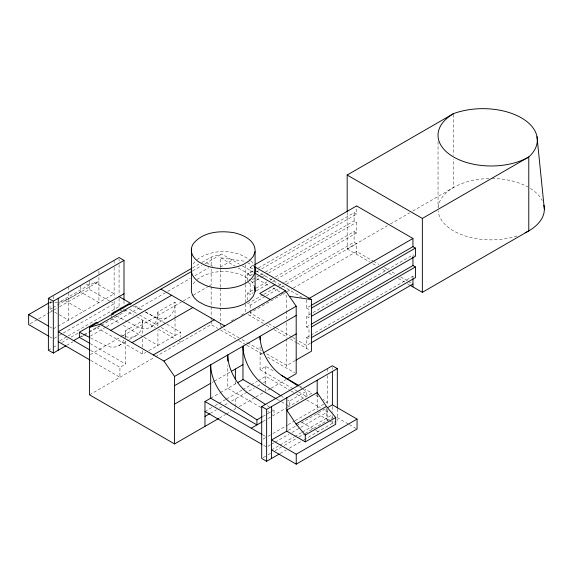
<?xml version="1.0" encoding="UTF-8"?>
<svg xmlns="http://www.w3.org/2000/svg" width="573" height="573" viewBox="0 0 573 573"><rect width="100%" height="100%" fill="white"/><g stroke="black" fill="none" stroke-linecap="round" stroke-linejoin="round"><path stroke-width="0.43" stroke-dasharray="2.87 2.15" d="M193.194 263.838L194.992 261.818M193.194 283.778L195.995 280.627M197.005 259.555C212.275 248.897 235.539 248.539 250.186 260.421M197.005 279.495C212.275 268.837 235.539 268.479 250.186 280.362M49.436 302.637L50.976 301.742M53.876 311.64L50.023 309.42L50.023 302.594L51.541 301.713M89.682 284.681L59.27 302.236L68.524 299.034L98.928 281.472L89.682 284.681L84.632 284.874M50.023 309.42L52.301 308.102M53.06 307.658L80.428 291.858L98.928 302.544L98.928 276.193M30.19 323.695L37.89 319.247M38.656 318.803L48.662 313.023M49.436 312.579L58.675 307.25M59.442 306.806L89.467 289.472L111.055 301.935M53.318 328.873L57.121 326.682M57.88 326.245L114.134 293.763L91.78 280.856M54.091 338.378L58.711 335.714M59.477 335.269L62.557 333.493M63.324 333.049L114.134 303.711L111.821 302.379M59.793 340.785L67.492 336.337M68.259 335.893L119.069 306.562L120.609 307.45M48.383 350.218L52.616 347.775M53.318 347.367L57.171 345.147M61.784 342.482L67.943 338.922M71.023 337.146L77.957 333.149M192.557 267.849L198.752 264.268M201.854 262.484L211.151 257.112L221.78 254.018L239.371 264.167M192.657 270.828L201.94 265.471M205.027 263.687L221.78 254.018M79.375 337.332L83.092 335.191M83.837 334.761L88.299 332.182M89.037 331.753L99.516 325.708M123.582 311.812L128.044 309.234M66.719 345.333L72.878 341.773M81.345 336.888L83.658 335.549M84.424 335.105L88.278 332.884M89.044 332.44L100.59 325.772M101.364 325.328L119.069 315.107M119.771 314.699L124.004 312.256M90.29 336.129L105.79 327.183M106.564 326.732L166.994 291.843M167.767 291.399L190.229 278.428M194.877 275.742L208.823 267.691M220.247 267.176L232.409 260.156M125.021 336.365A32.704 18.88 60 0 0 125.63 330.65L142.734 320.773L142.734 334.847M127.629 321.697L134.805 325.349A32.704 18.88 60 0 0 157.933 311.991L175.037 302.121L175.037 317.951M90.29 354.594L122.056 336.258M122.83 335.814L182.486 301.369M183.26 300.925L192.557 295.553M193.33 295.109L208.823 286.163M209.603 285.719L211.151 284.824L211.151 268.988M252.464 274.223L250.15 275.556L250.15 267.369L254.004 265.141M118.855 345.619L128.524 340.04M129.262 339.61L135.959 335.742M151.165 326.968L168.269 317.091M247.679 280.684L247.679 274.138L253.853 270.571M258.48 267.899L354.114 212.69L356.578 214.116L356.578 205.922M256.317 271.996L258.631 270.664M261.718 268.88L356.578 214.116M252.313 279.653L259.254 275.642M260.02 275.198L264.647 272.526M265.421 272.082L354.114 220.877L356.578 222.303L356.578 232.982L277.912 278.399M247.679 282.324L250.15 283.75L255.551 280.634M256.317 280.183L261.718 277.067M262.491 276.623L267.885 273.507M268.658 273.063L356.578 222.303M247.679 300.13L247.679 293.004L255.393 288.556M256.167 288.112L266.961 281.873M270.048 280.097L272.361 278.757M275.448 276.974L354.114 231.564L356.578 232.982M90.634 350.418L119.929 367.329L125.63 364.041L125.63 340.326M96.479 327.462L142.734 354.164L145.771 352.409M148.815 350.655L180.739 332.218L180.739 337.196M247.679 293.004L250.15 294.429L253.237 292.653M256.317 290.869L269.432 283.298M272.512 281.515L274.825 280.183M89.517 394.833L154.595 357.266M155.34 356.836L211.151 324.612L217.654 328.365M263.107 294.78L247.679 303.69L250.15 305.115L265.571 296.205M263.881 294.336L277.762 286.321M278.528 285.877L283.929 282.761M284.702 282.317L354.114 242.243L356.578 243.668L356.578 254.348M347.181 212.425L347.181 248.926L387.284 225.769M390.371 223.993L409.652 212.855M412.732 211.079L453.608 187.478L453.608 158.993M266.345 295.761L280.226 287.746M280.999 287.302L285.626 284.631M286.4 284.187L356.578 243.668M220.548 327.19L222.088 326.295M231.342 320.959L235.961 318.287M241.362 315.171L244.442 313.388M286.4 292.022L250.15 312.944L265.593 321.861M287.166 291.571L292.567 288.455M293.34 288.011L356.578 251.497L372.794 260.865M306.526 299.923L306.526 308.109L310.387 305.882M306.526 348.348L306.526 337.662L308.997 339.087L308.997 328.408L306.526 326.982L306.526 316.296L412.954 254.856L414.193 255.565M306.526 326.982L310.387 324.755M212.153 382.435L213.643 381.575M214.388 381.145L230.052 372.106M260.078 354.766L262.384 353.434M306.526 337.662L412.954 276.215L415.425 277.64M210.671 398.214L219.595 393.064M220.333 392.634L236.893 383.072M260.078 346.851L260.078 369.685L265.779 366.398L275.033 371.734M310.387 343.27L306.526 345.498L297.258 340.147M204.969 411.457L211.895 407.453M214.975 405.677L218.055 403.901M218.822 403.456L225.755 399.453M226.521 399.009L241.921 390.12M242.687 389.676L250.387 385.235M251.153 384.791L257.313 381.231M258.086 380.787L265.779 376.346L290.454 390.585M295.274 360.539L286.794 365.438L265.994 353.426M210.291 413.355L216.372 409.845M219.409 408.091L221.694 406.773M224.731 405.018L228.534 402.826M231.571 401.071L254.376 387.9M257.42 386.145L260.464 384.39M263.501 382.635L265.779 381.317M219.409 418.039L225.49 414.53M226.249 414.086L230.812 411.457M233.856 409.702L235.374 408.821L235.374 407.167M239.177 406.629L255.143 397.411M255.902 396.974L262.742 393.021M270.341 388.63L265.779 391.266L265.779 387.119M271.101 388.193L286.307 379.412M262.871 416.399L265.843 414.68M266.588 414.25L274.03 409.96L272.533 408.993M281.522 401.816L289.229 406.271L289.229 401.179L306.333 391.302L302.608 388.895M262.871 421.484L267.333 418.913M268.078 418.483L286.951 407.582M287.71 407.145L312.034 393.099L305.101 389.096M263.114 439.147L265.936 437.521M268.178 436.225L272.025 434.005M272.798 433.56L287.424 425.116M288.198 424.672L294.35 421.112M295.124 420.668L325.149 403.335M325.915 402.891L327.455 402.002L322.828 399.331M288.298 430.309L295.897 425.918M296.656 425.481L326.309 408.363M270.492 444.841L266.638 447.062L262.785 444.834M271.258 444.397L274.338 442.621M275.104 442.17L288.964 434.176M292.044 432.393L327.455 411.951L323.602 409.724M271.573 449.912L279.273 445.465M280.039 445.02L293.899 437.02M294.665 436.576L301.599 432.579M302.365 432.135L332.39 414.802M263.114 457.641L265.936 456.015M268.178 454.718L270.492 453.386M275.104 450.722L281.264 447.162M284.344 445.386L298.204 437.385M298.97 436.941L304.363 433.833M305.13 433.389L332.39 417.645M280.039 453.565L286.199 450.013M289.279 448.236L303.138 440.236M303.905 439.792L335.914 421.313M50.023 302.594L57.594 302.3M220.548 287.13L220.548 257.757L245.215 261.317M133.573 306.147L142.34 310.609M145.535 312.228L151.917 315.472A32.704 18.88 60 0 0 175.037 302.121M116.469 316.024L126.834 321.295M90.541 337.92L102.503 344.001A32.704 18.88 60 0 0 124.599 337.92M373.567 261.309L378.975 264.432M384.383 267.555L389.017 270.227M392.104 272.01L395.964 274.238M400.599 276.917L407.553 280.928M408.32 281.379L412.188 283.606M347.181 248.926L369.707 261.933M372.794 263.716L376.654 265.944M382.836 269.511L385.923 271.294M389.017 273.077L392.877 275.305M398.285 278.428L404.459 281.995M407.553 283.778L409.093 284.666M247.529 262.649L253.689 266.209M250.15 267.369L253.237 269.152M256.332 270.936L301.892 297.244M242.458 265.958L253.28 272.204M220.548 257.757L235.181 266.201M238.261 267.985L251.361 275.541M256.754 278.657L269.847 286.221M272.927 287.997L280.634 292.445M281.4 292.889L286.794 296.005L286.794 310.244M247.679 274.138L250.15 275.556M306.526 308.109L308.997 309.535L308.997 317.721L306.526 316.296M206.574 262.792L212.647 266.302M268.687 323.645L275.634 327.663M276.408 328.107L291.858 337.024M292.624 337.468L296.492 339.703M248.037 314.577L263.279 323.373M266.366 325.156L271 327.835M274.095 329.618L287.223 337.196M290.31 338.98L296.492 342.547M297.258 342.991L310.05 350.382M223.628 328.966L239.034 337.862M242.114 339.639L246.734 342.31M247.507 342.754L261.374 350.762M220.548 330.034L238.261 340.269M239.034 340.713L245.967 344.717M246.734 345.161L263.687 354.945M267.534 357.165L294.744 372.873M299.7 385.98L302.014 387.312M315.895 395.327L318.975 397.103M260.078 369.685L297.853 391.495M298.626 391.939L306.333 396.394L306.333 391.302M291.22 391.03L293.534 392.369M296.621 394.145L305.867 399.488M306.641 399.933L320.515 407.947M337.017 417.466L348.577 424.149M349.351 424.593L357.058 429.041M135.257 305.961L142.197 309.964M145.277 311.748L166.091 323.766M166.865 324.211L180.739 332.218M317.184 413.627L328.752 420.303M329.518 420.754L334.145 423.418M129.555 309.255L138.809 314.591M139.576 315.035L158.084 325.722M161.163 327.498L175.037 335.513L175.037 318.832M121.383 307.894L123.696 309.234M124.463 309.678L133.717 315.021M136.797 316.797L155.304 327.477M158.384 329.26L176.119 339.495M179.199 341.279L180.739 342.167M276.895 399.145L280.749 401.372M119.771 309.814L121.891 311.039M301.978 422.408L315.086 429.972M315.859 430.416L320.486 433.088M111.678 318.681L120.158 323.58M123.245 325.357L143.286 336.931M144.059 337.375L157.933 345.39L157.933 330.463M260.923 407.482L227.775 388.344L227.775 365.502M267.863 411.486L272.483 414.157M65.222 300.639L83.73 311.318M54.65 312.084L58.503 314.312M59.27 314.756L68.524 320.099L68.524 291.986M262.785 434.893L265.865 436.669M90.169 343.564L125.63 364.041M49.464 326.653L52.551 328.429M49.464 336.602L52.551 338.378M90.634 360.367L119.929 377.278L119.929 367.329M299.622 386.961L301.856 388.408M281.773 396.358L283.263 397.318M287.739 400.212L289.229 401.179M267.312 405.62L269.554 407.066M250.831 261.002L252.127 262.155L254.247 265.979M250.831 280.942L252.127 282.095L254.247 285.913M453.608 114.485L453.608 155.433M438.037 141.524L438.037 207.397M412.954 276.215L412.954 277.955M354.114 212.69L354.114 220.877M354.114 231.564L354.114 242.243M337.325 408.864L337.325 420.496M332.39 367.551L332.39 369.341M332.39 406.508L332.39 412.281M332.39 415.654L332.39 419.923M332.39 420.783L332.39 423.347M327.455 368.611L327.455 372.128M327.455 375.637L327.455 405.319M327.455 409.466L327.455 420.496M326.438 408.234L326.438 418.97M317.184 394.317L317.184 410.118M286.794 311.132L286.794 319.147M286.794 322.706L286.794 337.841M286.794 338.729L286.794 368.281M274.03 409.96L274.03 415.045M265.779 366.398L265.779 386.295M250.15 283.75L250.15 294.429M250.15 305.115L250.15 315.795M245.215 264.876L245.215 283.571M245.215 284.459L245.215 303.153M245.215 304.041L245.215 312.944M235.374 381.317L235.374 383.953M235.374 398.872L235.374 406.336M220.548 288.018L220.548 326.295M211.151 257.112L211.151 265.514M211.151 286.593L211.151 316.654M211.151 317.535L211.151 320.192M211.151 321.073L211.151 324.612M157.933 311.991L157.933 326.066M142.734 339.245L142.734 347.145M142.734 350.655L142.734 354.164M125.63 330.65L125.63 339.445M124.004 300.811L124.004 305.216M119.069 259.311L119.069 261.102M119.069 264.683L119.069 295.095M119.069 298.275L119.069 307.622M114.134 260.371L114.134 263.888M114.134 267.405L114.134 297.91M114.134 301.226L114.134 312.256M111.678 314.441L111.678 316.984M98.928 270.914L98.928 275.312M89.467 281.178L89.467 289.472M80.428 285.891L80.428 291.858M68.524 286.708L68.524 291.105M53.318 296.363L53.318 298.999M516.975 236.019A53.153 30.691 0 0 1 438.109 210.778M438.109 207.584A53.153 30.691 0 0 1 490.33 178.497M492.057 178.497A53.153 30.691 0 0 1 528.077 187.077M530.376 188.438A53.153 30.691 0 0 1 542.201 200.536M142.734 320.773A32.704 18.88 60 0 1 119.607 334.123"/><path stroke-width="0.86" d="M255.085 251.604L253.33 256.31L249.52 260.593L243.926 264.16A31.93 18.436 0 0 1 205.098 265.263L198.917 262.033A31.93 18.436 0 0 1 193.194 243.897C202.598 231.836 219.939 230.367 234.013 232.745C243.324 234.794 255.587 240.374 255.085 251.604L255.085 291.485L253.33 296.191L249.52 300.474L243.926 304.041A31.93 18.436 0 0 1 205.098 305.144L198.917 301.914A31.93 18.436 0 0 1 191.439 288.484L191.439 248.603M65.952 345.777L53.318 353.068L48.383 350.218L48.383 298.332L119.069 257.521L124.004 260.371L124.004 299.93M48.691 336.158L28.65 324.583L28.65 314.634L48.662 303.081M48.383 298.332L53.318 301.183L124.004 260.371M124.004 293.763L58.253 331.724L89.861 349.974M347.181 211.537L347.181 175.037L453.608 113.59A54.435 31.429 0 0 1 521.38 117.866A54.435 31.429 0 0 1 528.779 156.995L528.779 230.876L422.351 292.323L409.867 285.118M89.395 343.12L79.375 337.332L79.375 332.247L96.479 322.37L98.069 323.179M218.65 418.476L174.557 443.932L89.517 394.833L89.517 327.341L191.783 268.293M89.517 327.341L100.146 324.239L191.891 271.273M73.673 340.627L79.375 337.332M110.775 330.377L171.592 295.267M254.777 264.697L356.578 205.922L412.954 238.475L412.954 246.662L311.153 305.438M132.041 342.654L192.857 307.536M153.299 354.923L214.116 319.813M274.933 284.702L259.727 293.483L270.356 299.615M100.146 324.239L163.928 361.062L285.562 290.84L296.191 306.211L296.191 373.711L287.066 378.975M347.181 175.037L422.351 218.442L528.779 156.995A53.153 30.691 0 0 1 453.608 156.995A53.153 30.691 0 0 1 453.608 113.59M308.84 298.583L412.954 238.475M174.557 443.932L174.557 376.432L296.191 306.211M174.557 385.672L296.191 315.451M311.311 308.195L415.425 248.088L415.425 256.274L311.311 316.389M311.153 324.311L412.954 265.535L415.425 266.961L415.425 277.64L311.311 337.748M174.557 404.144L210.671 383.294M231.571 371.225L242.973 364.643M263.157 352.989L296.191 333.916M311.311 327.068L415.425 266.961M204.969 426.376L204.969 401.508L210.671 398.214L256.926 424.922L256.926 419.83L233.798 404.882A32.704 18.88 60 0 1 210.671 364.822L210.671 398.214M237.652 382.635L242.973 379.562L276.129 398.701M311.153 342.826L412.954 284.05M296.048 360.095L311.461 351.192L311.461 299.564L254.462 266.653M204.969 416.428L209.525 413.799M279.273 454.009L266.638 461.308L261.703 458.457L261.703 406.572L332.39 365.76L337.325 368.611L337.325 407.969M261.703 406.572L266.638 409.416L337.325 368.611M256.926 419.83L262.126 416.829M251.218 428.21L262.126 421.914M326.438 406.45L317.184 392.562L286.779 410.118L296.026 424.006L326.438 406.45L335.685 417.488L335.685 424.314L305.28 441.869L286.779 431.183L271.573 439.964L296.241 454.203L357.058 419.092L357.058 429.041L296.241 464.151L271.573 449.912M327.828 407.482L332.39 404.853L357.058 419.092M305.28 441.869L305.28 435.043L335.685 417.488M289.437 296.384L311.461 299.564M130.379 304.528L128.789 303.719L111.678 313.596L113.275 314.405M79.375 332.247L89.739 337.518M412.954 246.662L415.425 248.088M254.827 273.099L285.562 290.84M160.963 289.129L224.745 325.951M281.2 375.301L298.934 385.536M119.069 296.613L131.403 303.733M204.969 401.508L262.011 434.441M204.969 411.457L262.011 444.39M28.65 314.634L48.691 326.209M58.253 341.673L89.861 359.923M298.132 386.001L283.205 376.354A32.704 18.88 60 0 1 260.078 336.294L260.078 339.81M281.028 395.871L266.101 386.231A32.704 18.88 60 0 1 242.973 346.171L242.973 379.562M265.822 404.653L250.902 395.005A32.704 18.88 60 0 1 227.775 354.945L227.775 361.105M296.026 424.006L305.28 435.043M163.928 361.062L174.557 376.432M537.001 136.682L544.35 209.181M254.677 266.739C256.811 274.496 250.358 280.971 243.926 284.101A31.93 18.436 0 0 1 205.098 285.204L198.917 281.973A31.93 18.436 0 0 1 191.439 268.544M254.677 286.679L255.085 291.485M422.351 218.442L422.351 292.323M412.954 256.632L412.954 265.535M412.954 278.829L412.954 286.901M332.39 371.462L332.39 404.853M317.184 380.236L317.184 394.317M296.241 454.203L296.241 464.151M286.779 397.791L286.779 431.183M271.573 406.572L271.573 458.457M266.638 409.416L266.638 461.308M235.374 369.033L235.374 379.562M58.253 298.332L58.253 350.218M53.318 301.183L53.318 353.068M543.899 205.17A53.153 30.691 0 0 1 525.119 232.803"/></g></svg>
